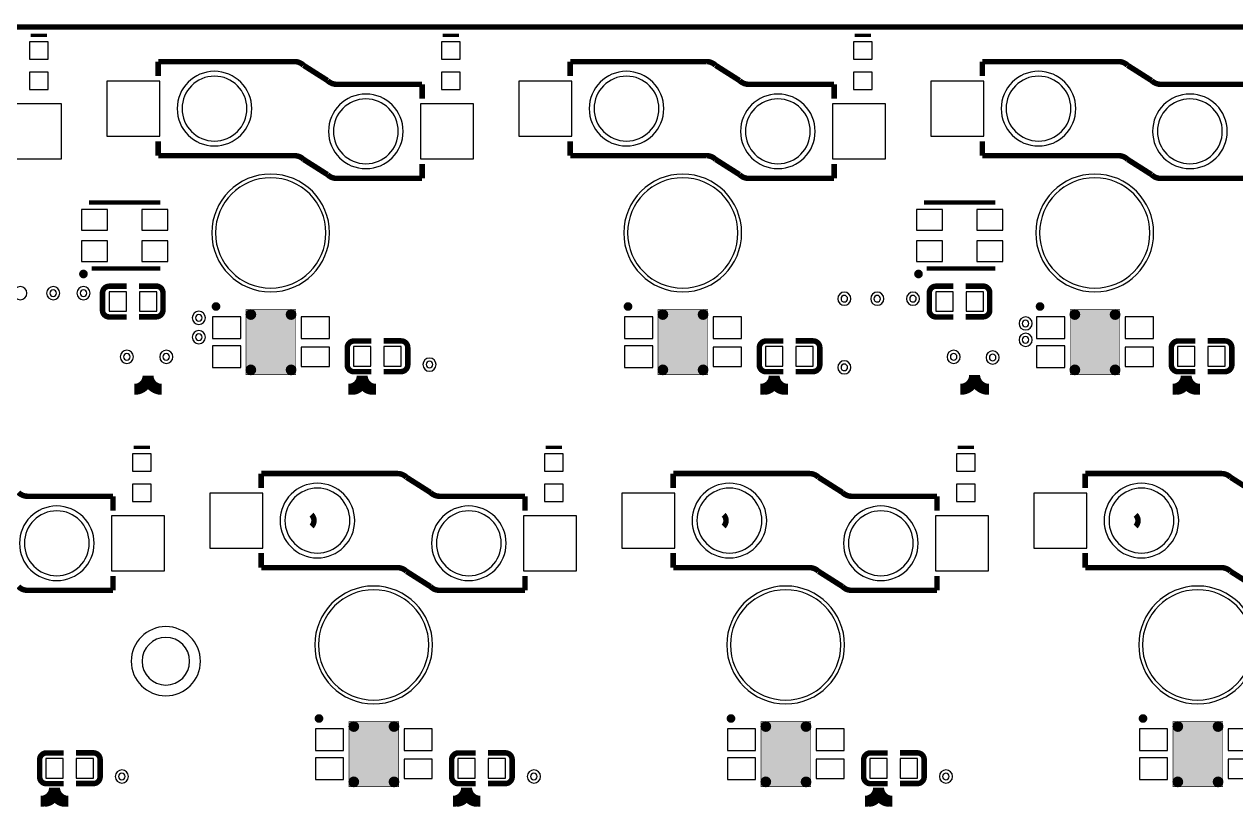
# Model space of a CAD drawing. Header units: millimetres. Extents: x 3 to 280, y -102 to -19.
# Drawn here: x 116 to 172, y -56.9 to -20.7 of the extents above; entities that cross this region are included whole.
import ezdxf

# ---------------------------------------------------------------- set-up
doc = ezdxf.new("R2010")
doc.units = ezdxf.units.MM
for name, color, linetype, true_color in [('Board Outline Layer', 7, 'Continuous', 0xff00ff), ('Bottom Layer', 7, 'Continuous', 0x0000ff), ('Bottom Silkscreen Layer', 7, 'Continuous', 0x66cc33), ('Hole Layer', 7, 'Continuous', 0x222222), ('Multi-Layer', 7, 'Continuous', 0xc0c0c0), ('Top Layer', 7, 'Continuous', 0xff0000)]:
    doc.layers.add(name, color=color, linetype=linetype, true_color=true_color)

msp = doc.modelspace()

# ---------------------------------------------------------------- hatches: boundary and pattern name
at = {"layer": 'Multi-Layer'}
for points in [[(126.234, -34.133, 1), (126.734, -34.133, 1)], [(128.564, -36.913), (126.264, -36.913), (126.264, -33.913), (128.564, -33.913)], [(128.094, -34.133, 1), (128.594, -34.133, 1)], [(145.284, -34.133, 1), (145.784, -34.133, 1)], [(147.614, -36.913), (145.314, -36.913), (145.314, -33.913), (147.614, -33.913)], [(147.144, -34.133, 1), (147.644, -34.133, 1)], [(164.334, -34.133, 1), (164.834, -34.133, 1)], [(166.664, -36.913), (164.364, -36.913), (164.364, -33.913), (166.664, -33.913)], [(166.194, -34.133, 1), (166.694, -34.133, 1)], [(126.234, -36.693, 1), (126.734, -36.693, 1)], [(128.094, -36.693, 1), (128.594, -36.693, 1)], [(145.284, -36.693, 1), (145.784, -36.693, 1)], [(147.144, -36.693, 1), (147.644, -36.693, 1)], [(164.334, -36.693, 1), (164.834, -36.693, 1)], [(166.194, -36.693, 1), (166.694, -36.693, 1)], [(130.994, -53.185, 1), (131.494, -53.185, 1)], [(133.324, -55.965), (131.024, -55.965), (131.024, -52.965), (133.324, -52.965)], [(132.854, -53.185, 1), (133.354, -53.185, 1)], [(150.044, -53.185, 1), (150.544, -53.185, 1)], [(152.374, -55.965), (150.074, -55.965), (150.074, -52.965), (152.374, -52.965)], [(151.904, -53.185, 1), (152.404, -53.185, 1)], [(169.094, -53.185, 1), (169.594, -53.185, 1)], [(171.424, -55.965), (169.124, -55.965), (169.124, -52.965), (171.424, -52.965)], [(170.954, -53.185, 1), (171.454, -53.185, 1)], [(130.994, -55.745, 1), (131.494, -55.745, 1)], [(132.854, -55.745, 1), (133.354, -55.745, 1)], [(150.044, -55.745, 1), (150.544, -55.745, 1)], [(151.904, -55.745, 1), (152.404, -55.745, 1)], [(169.094, -55.745, 1), (169.594, -55.745, 1)], [(170.954, -55.745, 1), (171.454, -55.745, 1)]]:
    msp.add_hatch(color=256, dxfattribs=at).paths.add_polyline_path(points)

# ---------------------------------------------------------------- linework, layer by layer
at = {"layer": 'Board Outline Layer', "const_width": 0.254}
msp.add_lwpolyline([(277.29, -20.841), (6.574, -20.836)], dxfattribs=at)
at = {"layer": 'Bottom Layer'}
for points in [[(117.114, -21.522), (116.25, -21.522), (116.25, -22.322), (117.114, -22.322)], [(136.164, -21.522), (135.3, -21.522), (135.3, -22.322), (136.164, -22.322)], [(155.214, -21.522), (154.35, -21.522), (154.35, -22.322), (155.214, -22.322)], [(117.114, -22.922), (116.25, -22.922), (116.25, -23.722), (117.114, -23.722)], [(136.164, -22.922), (135.3, -22.922), (135.3, -23.722), (136.164, -23.722)], [(155.214, -22.922), (154.35, -22.922), (154.35, -23.722), (155.214, -23.722)], [(119.827, -23.337), (119.827, -25.887), (122.277, -25.887), (122.277, -23.337)], [(138.877, -23.337), (138.877, -25.887), (141.327, -25.887), (141.327, -23.337)], [(157.927, -23.337), (157.927, -25.887), (160.377, -25.887), (160.377, -23.337)], [(117.727, -26.937), (117.727, -24.387), (115.277, -24.387), (115.277, -26.937)], [(136.777, -26.937), (136.777, -24.387), (134.327, -24.387), (134.327, -26.937)], [(155.827, -26.937), (155.827, -24.387), (153.377, -24.387), (153.377, -26.937)], [(118.65, -29.28), (118.65, -30.23), (119.85, -30.23), (119.85, -29.28)], [(121.45, -29.28), (121.45, -30.23), (122.65, -30.23), (122.65, -29.28)], [(157.258, -29.28), (157.258, -30.23), (158.458, -30.23), (158.458, -29.28)], [(160.058, -29.28), (160.058, -30.23), (161.258, -30.23), (161.258, -29.28)], [(118.65, -30.73), (118.65, -31.68), (119.85, -31.68), (119.85, -30.73)], [(121.45, -30.73), (121.45, -31.68), (122.65, -31.68), (122.65, -30.73)], [(157.258, -30.73), (157.258, -31.68), (158.458, -31.68), (158.458, -30.73)], [(160.058, -30.73), (160.058, -31.68), (161.258, -31.68), (161.258, -30.73)], [(119.931, -33.078), (119.931, -33.978), (120.731, -33.978), (120.731, -33.078)], [(121.331, -33.078), (121.331, -33.978), (122.131, -33.978), (122.131, -33.078)], [(158.158, -33.078), (158.158, -33.978), (158.958, -33.978), (158.958, -33.078)], [(159.558, -33.078), (159.558, -33.978), (160.358, -33.978), (160.358, -33.078)], [(126.014, -35.238), (126.014, -34.238), (124.714, -34.238), (124.714, -35.238)], [(130.114, -35.238), (130.114, -34.238), (128.814, -34.238), (128.814, -35.238)], [(145.064, -35.238), (145.064, -34.238), (143.764, -34.238), (143.764, -35.238)], [(149.164, -35.238), (149.164, -34.238), (147.864, -34.238), (147.864, -35.238)], [(164.114, -35.238), (164.114, -34.238), (162.814, -34.238), (162.814, -35.238)], [(168.214, -35.238), (168.214, -34.238), (166.914, -34.238), (166.914, -35.238)], [(126.014, -36.588), (126.014, -35.588), (124.714, -35.588), (124.714, -36.588)], [(130.114, -36.538), (130.114, -35.638), (128.814, -35.638), (128.814, -36.538)], [(132.034, -36.518), (132.034, -35.618), (131.234, -35.618), (131.234, -36.518)], [(133.434, -36.518), (133.434, -35.618), (132.634, -35.618), (132.634, -36.518)], [(145.064, -36.588), (145.064, -35.588), (143.764, -35.588), (143.764, -36.588)], [(149.164, -36.538), (149.164, -35.638), (147.864, -35.638), (147.864, -36.538)], [(151.084, -36.518), (151.084, -35.618), (150.284, -35.618), (150.284, -36.518)], [(152.484, -36.518), (152.484, -35.618), (151.684, -35.618), (151.684, -36.518)], [(164.114, -36.588), (164.114, -35.588), (162.814, -35.588), (162.814, -36.588)], [(168.214, -36.538), (168.214, -35.638), (166.914, -35.638), (166.914, -36.538)], [(170.134, -36.518), (170.134, -35.618), (169.334, -35.618), (169.334, -36.518)], [(171.534, -36.518), (171.534, -35.618), (170.734, -35.618), (170.734, -36.518)], [(121.877, -40.573), (121.013, -40.573), (121.013, -41.373), (121.877, -41.373)], [(140.927, -40.573), (140.063, -40.573), (140.063, -41.373), (140.927, -41.373)], [(159.977, -40.573), (159.113, -40.573), (159.113, -41.373), (159.977, -41.373)], [(121.877, -41.973), (121.013, -41.973), (121.013, -42.773), (121.877, -42.773)], [(140.927, -41.973), (140.063, -41.973), (140.063, -42.773), (140.927, -42.773)], [(159.977, -41.973), (159.113, -41.973), (159.113, -42.773), (159.977, -42.773)], [(124.587, -42.387), (124.587, -44.937), (127.037, -44.937), (127.037, -42.387)], [(143.637, -42.387), (143.637, -44.937), (146.087, -44.937), (146.087, -42.387)], [(162.687, -42.387), (162.687, -44.937), (165.137, -44.937), (165.137, -42.387)], [(122.487, -45.987), (122.487, -43.437), (120.037, -43.437), (120.037, -45.987)], [(141.537, -45.987), (141.537, -43.437), (139.087, -43.437), (139.087, -45.987)], [(160.587, -45.987), (160.587, -43.437), (158.137, -43.437), (158.137, -45.987)], [(130.774, -54.29), (130.774, -53.29), (129.474, -53.29), (129.474, -54.29)], [(134.874, -54.29), (134.874, -53.29), (133.574, -53.29), (133.574, -54.29)], [(149.824, -54.29), (149.824, -53.29), (148.524, -53.29), (148.524, -54.29)], [(153.924, -54.29), (153.924, -53.29), (152.624, -53.29), (152.624, -54.29)], [(168.874, -54.29), (168.874, -53.29), (167.574, -53.29), (167.574, -54.29)], [(172.974, -54.29), (172.974, -53.29), (171.674, -53.29), (171.674, -54.29)], [(117.81, -55.568), (117.81, -54.668), (117.01, -54.668), (117.01, -55.568)], [(119.21, -55.568), (119.21, -54.668), (118.41, -54.668), (118.41, -55.568)], [(130.774, -55.64), (130.774, -54.64), (129.474, -54.64), (129.474, -55.64)], [(134.874, -55.59), (134.874, -54.69), (133.574, -54.69), (133.574, -55.59)], [(136.86, -55.568), (136.86, -54.668), (136.06, -54.668), (136.06, -55.568)], [(138.26, -55.568), (138.26, -54.668), (137.46, -54.668), (137.46, -55.568)], [(149.824, -55.64), (149.824, -54.64), (148.524, -54.64), (148.524, -55.64)], [(153.924, -55.59), (153.924, -54.69), (152.624, -54.69), (152.624, -55.59)], [(155.91, -55.568), (155.91, -54.668), (155.11, -54.668), (155.11, -55.568)], [(157.31, -55.568), (157.31, -54.668), (156.51, -54.668), (156.51, -55.568)], [(168.874, -55.64), (168.874, -54.64), (167.574, -54.64), (167.574, -55.64)], [(172.974, -55.59), (172.974, -54.69), (171.674, -54.69), (171.674, -55.59)]]:
    msp.add_lwpolyline(points, close=True, dxfattribs=at)
for points in [[(123.077, -24.612, 1), (126.527, -24.612, 1)], [(115.787, -44.712, 1), (119.237, -44.712, 1)]]:
    msp.add_lwpolyline(points, format="xyb", close=True, dxfattribs=at)
for points in [[(142.127, -24.612, 1), (145.577, -24.612), (145.577, -24.612, 1), (142.127, -24.612)], [(161.177, -24.612, 1), (164.627, -24.612), (164.627, -24.612, 1), (161.177, -24.612)], [(130.077, -25.662, 1), (133.527, -25.662), (133.527, -25.662, 1), (130.077, -25.662)], [(149.127, -25.662, 1), (152.577, -25.662), (152.577, -25.662, 1), (149.127, -25.662)], [(168.177, -25.662, 1), (171.627, -25.662), (171.627, -25.662, 1), (168.177, -25.662)], [(124.677, -30.361, 1), (130.127, -30.361), (130.127, -30.361, 1), (124.677, -30.361)], [(143.727, -30.361, 1), (149.177, -30.361), (149.177, -30.361, 1), (143.727, -30.361)], [(162.777, -30.361, 1), (168.227, -30.361), (168.227, -30.361, 1), (162.777, -30.361)], [(127.837, -43.662, 1), (131.287, -43.662), (131.287, -43.662, 1), (127.837, -43.662)], [(146.887, -43.662, 1), (150.337, -43.662), (150.337, -43.662, 1), (146.887, -43.662)], [(165.937, -43.662, 1), (169.387, -43.662), (169.387, -43.662, 1), (165.937, -43.662)], [(134.837, -44.712, 1), (138.287, -44.712), (138.287, -44.712, 1), (134.837, -44.712)], [(153.887, -44.712, 1), (157.337, -44.712), (157.337, -44.712, 1), (153.887, -44.712)], [(129.437, -49.413, 1), (134.887, -49.413), (134.887, -49.413, 1), (129.437, -49.413)], [(148.487, -49.413, 1), (153.937, -49.413), (153.937, -49.413, 1), (148.487, -49.413)], [(167.537, -49.413, 1), (172.987, -49.413), (172.987, -49.413, 1), (167.537, -49.413)], [(120.955, -50.165, 1), (124.155, -50.165), (124.155, -50.165, 1), (120.955, -50.165)]]:
    msp.add_lwpolyline(points, format="xyb", dxfattribs=at)
at = {"layer": 'Bottom Layer', "const_width": 0.508}
for points in [[(121.097, -37.592, 0.414214), (121.732, -36.957)], [(121.731, -36.975, -0.414214), (121.114, -37.592)], [(121.731, -36.966, 0.414214), (122.358, -37.592)], [(121.732, -36.957, 0.414214), (122.367, -37.592)], [(130.998, -37.592, 0.414214), (131.633, -36.957)], [(131.634, -37.127, -0.414214), (131.169, -37.592)], [(131.633, -36.957, 0.414214), (132.268, -37.592)], [(131.634, -37.107, 0.414214), (132.119, -37.592)], [(150.048, -37.592, 0.414214), (150.683, -36.957)], [(150.684, -37.127, -0.414214), (150.219, -37.592)], [(150.683, -36.957, 0.414214), (151.318, -37.592)], [(150.684, -37.107, 0.414214), (151.169, -37.592)], [(159.947, -36.937, -0.414214), (159.292, -37.592)], [(159.31, -37.592, 0.41313), (159.947, -36.958)], [(159.947, -36.923, 0.414214), (160.616, -37.592)], [(159.947, -36.956, 0.415308), (160.58, -37.592)], [(169.098, -37.592, 0.414214), (169.733, -36.957)], [(169.734, -37.127, -0.414214), (169.27, -37.592)], [(169.733, -36.957, 0.414214), (170.368, -37.592)], [(169.734, -37.107, 0.414214), (170.219, -37.592)], [(116.774, -56.642, 0.414214), (117.409, -56.007)], [(117.41, -56.177, -0.414214), (116.945, -56.642)], [(117.409, -56.007, 0.414214), (118.044, -56.642)], [(117.41, -56.157, 0.414214), (117.895, -56.642)], [(135.824, -56.642, 0.414214), (136.459, -56.007)], [(136.46, -56.177, -0.414214), (135.995, -56.642)], [(136.459, -56.007, 0.414214), (137.094, -56.642)], [(136.46, -56.157, 0.414214), (136.945, -56.642)], [(154.874, -56.642, 0.414214), (155.509, -56.007)], [(155.51, -56.177, -0.414214), (155.045, -56.642)], [(155.509, -56.007, 0.414214), (156.144, -56.642)], [(155.51, -56.157, 0.414214), (155.995, -56.642)]]:
    msp.add_lwpolyline(points, format="xyb", dxfattribs=at)
at = {"layer": 'Bottom Silkscreen Layer'}
for points, const_width in [([(116.301, -21.225), (117.063, -21.225)], 0.152), ([(135.351, -21.225), (136.113, -21.225)], 0.152), ([(154.401, -21.225), (155.163, -21.225)], 0.152), ([(122.202, -22.437), (122.202, -23.105)], 0.254), ([(122.202, -22.437), (128.502, -22.437)], 0.254), ([(141.252, -22.437), (141.252, -23.105)], 0.254), ([(141.252, -22.437), (147.552, -22.437)], 0.254), ([(160.302, -22.437), (160.302, -23.105)], 0.254), ([(160.302, -22.437), (166.602, -22.437)], 0.254), ([(128.923, -22.611), (130.028, -23.312)], 0.254), ([(147.973, -22.611), (149.078, -23.312)], 0.254), ([(167.023, -22.611), (168.128, -23.312)], 0.254), ([(134.402, -23.487), (130.45, -23.487)], 0.254), ([(134.402, -23.487), (134.402, -24.156)], 0.254), ([(153.452, -23.487), (149.5, -23.487)], 0.254), ([(153.452, -23.487), (153.452, -24.156)], 0.254), ([(172.502, -23.487), (168.55, -23.487)], 0.254), ([(122.202, -26.118), (122.202, -26.787)], 0.254), ([(141.252, -26.118), (141.252, -26.787)], 0.254), ([(160.302, -26.118), (160.302, -26.787)], 0.254), ([(122.202, -26.787), (128.502, -26.787)], 0.254), ([(128.923, -26.961), (130.028, -27.662)], 0.254), ([(141.252, -26.787), (147.552, -26.787)], 0.254), ([(147.973, -26.961), (149.078, -27.662)], 0.254), ([(160.302, -26.787), (166.602, -26.787)], 0.254), ([(167.023, -26.961), (168.128, -27.662)], 0.254), ([(134.402, -27.168), (134.402, -27.837)], 0.254), ([(153.452, -27.168), (153.452, -27.837)], 0.254), ([(134.402, -27.837), (130.45, -27.837)], 0.254), ([(153.452, -27.837), (149.5, -27.837)], 0.254), ([(172.502, -27.837), (168.55, -27.837)], 0.254), ([(118.999, -28.956), (122.301, -28.956)], 0.2), ([(157.607, -28.956), (160.909, -28.956)], 0.2), ([(122.301, -32.004), (119.126, -32.004)], 0.2), ([(160.909, -32.004), (157.734, -32.004)], 0.2), ([(119.626, -33.934), (119.626, -33.134)], 0.254), ([(120.736, -32.824), (119.936, -32.824)], 0.254), ([(121.312, -32.818), (122.111, -32.818)], 0.254), ([(122.421, -33.928), (122.421, -33.128)], 0.254), ([(157.853, -33.934), (157.853, -33.134)], 0.254), ([(158.963, -32.824), (158.163, -32.824)], 0.254), ([(159.539, -32.818), (160.339, -32.818)], 0.254), ([(160.648, -33.928), (160.648, -33.128)], 0.254), ([(120.736, -34.244), (119.936, -34.244)], 0.254), ([(121.312, -34.238), (122.111, -34.238)], 0.254), ([(158.963, -34.244), (158.163, -34.244)], 0.254), ([(159.539, -34.238), (160.339, -34.238)], 0.254), ([(132.054, -35.358), (131.254, -35.358)], 0.254), ([(132.63, -35.353), (133.43, -35.353)], 0.254), ([(151.104, -35.358), (150.304, -35.358)], 0.254), ([(151.68, -35.353), (152.48, -35.353)], 0.254), ([(170.154, -35.358), (169.354, -35.358)], 0.254), ([(170.73, -35.353), (171.53, -35.353)], 0.254), ([(130.944, -35.668), (130.944, -36.468)], 0.254), ([(133.74, -35.662), (133.74, -36.462)], 0.254), ([(149.994, -35.668), (149.994, -36.468)], 0.254), ([(152.79, -35.662), (152.79, -36.462)], 0.254), ([(169.044, -35.668), (169.044, -36.468)], 0.254), ([(171.84, -35.662), (171.84, -36.462)], 0.254), ([(132.054, -36.778), (131.254, -36.778)], 0.254), ([(132.63, -36.772), (133.43, -36.772)], 0.254), ([(151.104, -36.778), (150.304, -36.778)], 0.254), ([(151.68, -36.772), (152.48, -36.772)], 0.254), ([(170.154, -36.778), (169.354, -36.778)], 0.254), ([(170.73, -36.772), (171.53, -36.772)], 0.254), ([(121.064, -40.276), (121.826, -40.276)], 0.152), ([(140.114, -40.276), (140.876, -40.276)], 0.152), ([(159.164, -40.276), (159.926, -40.276)], 0.152), ([(126.962, -41.487), (126.962, -42.156)], 0.254), ([(126.962, -41.487), (133.262, -41.487)], 0.254), ([(146.012, -41.487), (146.012, -42.156)], 0.254), ([(146.012, -41.487), (152.312, -41.487)], 0.254), ([(165.062, -41.487), (165.062, -42.156)], 0.254), ([(165.062, -41.487), (171.362, -41.487)], 0.254), ([(133.683, -41.661), (134.788, -42.362)], 0.254), ([(152.733, -41.661), (153.838, -42.362)], 0.254), ([(171.783, -41.661), (172.888, -42.362)], 0.254), ([(120.112, -42.537), (116.16, -42.537)], 0.254), ([(120.112, -42.537), (120.112, -43.206)], 0.254), ([(139.162, -42.537), (135.21, -42.537)], 0.254), ([(139.162, -42.537), (139.162, -43.206)], 0.254), ([(158.212, -42.537), (154.26, -42.537)], 0.254), ([(158.212, -42.537), (158.212, -43.206)], 0.254), ([(126.962, -45.168), (126.962, -45.837)], 0.254), ([(146.012, -45.168), (146.012, -45.837)], 0.254), ([(165.062, -45.168), (165.062, -45.837)], 0.254), ([(126.962, -45.837), (133.262, -45.837)], 0.254), ([(133.683, -46.011), (134.788, -46.712)], 0.254), ([(146.012, -45.837), (152.312, -45.837)], 0.254), ([(152.733, -46.011), (153.838, -46.712)], 0.254), ([(165.062, -45.837), (171.362, -45.837)], 0.254), ([(171.783, -46.011), (172.888, -46.712)], 0.254), ([(120.112, -46.218), (120.112, -46.887)], 0.254), ([(139.162, -46.218), (139.162, -46.887)], 0.254), ([(158.212, -46.218), (158.212, -46.887)], 0.254), ([(120.112, -46.887), (116.16, -46.887)], 0.254), ([(139.162, -46.887), (135.21, -46.887)], 0.254), ([(158.212, -46.887), (154.26, -46.887)], 0.254), ([(117.83, -54.408), (117.03, -54.408)], 0.254), ([(118.406, -54.403), (119.206, -54.403)], 0.254), ([(136.88, -54.408), (136.08, -54.408)], 0.254), ([(137.456, -54.403), (138.256, -54.403)], 0.254), ([(155.93, -54.408), (155.13, -54.408)], 0.254), ([(156.506, -54.403), (157.306, -54.403)], 0.254), ([(116.72, -54.718), (116.72, -55.518)], 0.254), ([(119.516, -54.712), (119.516, -55.512)], 0.254), ([(135.77, -54.718), (135.77, -55.518)], 0.254), ([(138.566, -54.712), (138.566, -55.512)], 0.254), ([(154.82, -54.718), (154.82, -55.518)], 0.254), ([(157.616, -54.712), (157.616, -55.512)], 0.254), ([(117.83, -55.828), (117.03, -55.828)], 0.254), ([(118.406, -55.822), (119.206, -55.822)], 0.254), ([(136.88, -55.828), (136.08, -55.828)], 0.254), ([(137.456, -55.822), (138.256, -55.822)], 0.254), ([(155.93, -55.828), (155.13, -55.828)], 0.254), ([(156.506, -55.822), (157.306, -55.822)], 0.254)]:
    msp.add_lwpolyline(points, dxfattribs=dict(at, const_width=const_width))
at = {"layer": 'Bottom Silkscreen Layer', "const_width": 0.254}
for points in [[(128.502, -22.437, -0.198912), (128.923, -22.611)], [(147.552, -22.437, -0.198912), (147.973, -22.611)], [(166.602, -22.437, -0.198912), (167.023, -22.611)], [(130.45, -23.487, -0.198912), (130.028, -23.312)], [(149.5, -23.487, -0.198912), (149.078, -23.312)], [(168.55, -23.487, -0.198912), (168.128, -23.312)], [(128.502, -26.787, -0.198912), (128.923, -26.961)], [(147.552, -26.787, -0.198912), (147.973, -26.961)], [(166.602, -26.787, -0.198912), (167.023, -26.961)], [(130.45, -27.837, -0.198912), (130.028, -27.662)], [(149.5, -27.837, -0.198912), (149.078, -27.662)], [(168.55, -27.837, -0.198912), (168.128, -27.662)], [(119.936, -32.824, 0.414239), (119.626, -33.134)], [(122.421, -33.128, 0.414214), (122.111, -32.818)], [(158.163, -32.824, 0.414239), (157.853, -33.134)], [(160.648, -33.128, 0.414214), (160.339, -32.818)], [(119.626, -33.934, 0.414214), (119.936, -34.244)], [(122.111, -34.238, 0.414239), (122.421, -33.928)], [(157.853, -33.934, 0.414214), (158.163, -34.244)], [(160.339, -34.238, 0.414239), (160.648, -33.928)], [(131.254, -35.358, 0.414239), (130.944, -35.668)], [(133.74, -35.662, 0.414214), (133.43, -35.353)], [(150.304, -35.358, 0.414239), (149.994, -35.668)], [(152.79, -35.662, 0.414214), (152.48, -35.353)], [(169.354, -35.358, 0.414239), (169.044, -35.668)], [(171.84, -35.662, 0.414214), (171.53, -35.353)], [(130.944, -36.468, 0.414214), (131.254, -36.778)], [(133.43, -36.772, 0.414239), (133.74, -36.462)], [(149.994, -36.468, 0.414214), (150.304, -36.778)], [(152.48, -36.772, 0.414239), (152.79, -36.462)], [(169.044, -36.468, 0.414214), (169.354, -36.778)], [(171.53, -36.772, 0.414239), (171.84, -36.462)], [(133.262, -41.487, -0.198912), (133.683, -41.661)], [(152.312, -41.487, -0.198912), (152.733, -41.661)], [(171.362, -41.487, -0.198912), (171.783, -41.661)], [(116.16, -42.537, -0.198912), (115.738, -42.362)], [(135.21, -42.537, -0.198912), (134.788, -42.362)], [(154.26, -42.537, -0.198912), (153.838, -42.362)], [(133.262, -45.837, -0.198912), (133.683, -46.011)], [(152.312, -45.837, -0.198912), (152.733, -46.011)], [(171.362, -45.837, -0.198912), (171.783, -46.011)], [(116.16, -46.887, -0.198912), (115.738, -46.712)], [(135.21, -46.887, -0.198912), (134.788, -46.712)], [(154.26, -46.887, -0.198912), (153.838, -46.712)], [(117.03, -54.408, 0.414239), (116.72, -54.718)], [(119.516, -54.712, 0.414214), (119.206, -54.403)], [(136.08, -54.408, 0.414239), (135.77, -54.718)], [(138.566, -54.712, 0.414214), (138.256, -54.403)], [(155.13, -54.408, 0.414239), (154.82, -54.718)], [(157.616, -54.712, 0.414214), (157.306, -54.403)], [(116.72, -55.518, 0.414214), (117.03, -55.828)], [(119.206, -55.822, 0.414239), (119.516, -55.512)], [(135.77, -55.518, 0.414214), (136.08, -55.828)], [(138.256, -55.822, 0.414239), (138.566, -55.512)], [(154.82, -55.518, 0.414214), (155.13, -55.828)], [(157.306, -55.822, 0.414239), (157.616, -55.512)]]:
    msp.add_lwpolyline(points, format="xyb", dxfattribs=at)
at = {"layer": 'Bottom Silkscreen Layer', "const_width": 0.2}
for points in [[(118.645, -32.258, 1), (118.845, -32.258, 1)], [(157.253, -32.258, 1), (157.453, -32.258, 1)], [(124.774, -33.762, 1), (124.974, -33.762, 1)], [(143.824, -33.762, 1), (144.024, -33.762, 1)], [(162.874, -33.762, 1), (163.074, -33.762, 1)], [(129.534, -52.814, 1), (129.734, -52.814, 1)], [(148.584, -52.814, 1), (148.784, -52.814, 1)], [(167.634, -52.814, 1), (167.834, -52.814, 1)]]:
    msp.add_lwpolyline(points, format="xyb", close=True, dxfattribs=at)
at = {"layer": 'Hole Layer'}
for points in [[(123.302, -24.612, 1), (126.302, -24.612, 1)], [(124.852, -30.361, 1), (129.952, -30.361, 1)], [(143.902, -30.361, 1), (149.002, -30.361, 1)], [(162.952, -30.361, 1), (168.052, -30.361, 1)], [(117.196, -33.147, 1), (117.501, -33.147, 1)], [(118.593, -33.147, 1), (118.898, -33.147, 1)], [(153.772, -33.401, 1), (154.077, -33.401, 1)], [(155.296, -33.401, 1), (155.601, -33.401, 1)], [(156.947, -33.401, 1), (157.252, -33.401, 1)], [(123.927, -34.29, 1), (124.232, -34.29, 1)], [(162.154, -34.544, 1), (162.459, -34.544, 1)], [(123.927, -35.179, 1), (124.232, -35.179, 1)], [(162.154, -35.306, 1), (162.459, -35.306, 1)], [(120.597, -36.088, 1), (120.902, -36.088, 1)], [(122.422, -36.088, 1), (122.727, -36.088, 1)], [(134.595, -36.449, 1), (134.9, -36.449, 1)], [(158.827, -36.093, 1), (159.131, -36.093, 1)], [(160.63, -36.119, 1), (160.935, -36.119, 1)], [(153.772, -36.576, 1), (154.077, -36.576, 1)], [(128.062, -43.662, 1), (131.062, -43.662, 1)], [(116.012, -44.712, 1), (119.012, -44.712, 1)], [(129.612, -49.413, 1), (134.712, -49.413, 1)], [(148.662, -49.413, 1), (153.762, -49.413, 1)], [(167.712, -49.413, 1), (172.812, -49.413, 1)], [(120.371, -55.499, 1), (120.676, -55.499, 1)], [(139.421, -55.499, 1), (139.726, -55.499, 1)], [(158.471, -55.499, 1), (158.776, -55.499, 1)]]:
    msp.add_lwpolyline(points, format="xyb", close=True, dxfattribs=at)
for points in [[(142.352, -24.612, 1), (145.352, -24.612), (145.352, -24.612, 1), (142.352, -24.612)], [(161.402, -24.612, 1), (164.402, -24.612), (164.402, -24.612, 1), (161.402, -24.612)], [(130.302, -25.662, 1), (133.302, -25.662), (133.302, -25.662, 1), (130.302, -25.662)], [(149.352, -25.662, 1), (152.352, -25.662), (152.352, -25.662, 1), (149.352, -25.662)], [(168.402, -25.662, 1), (171.402, -25.662), (171.402, -25.662, 1), (168.402, -25.662)], [(147.112, -43.662, 1), (150.112, -43.662), (150.112, -43.662, 1), (147.112, -43.662)], [(166.162, -43.662, 1), (169.162, -43.662), (169.162, -43.662, 1), (166.162, -43.662)], [(135.062, -44.712, 1), (138.062, -44.712), (138.062, -44.712, 1), (135.062, -44.712)], [(154.112, -44.712, 1), (157.112, -44.712), (157.112, -44.712, 1), (154.112, -44.712)], [(121.455, -50.165, 1), (123.655, -50.165), (123.655, -50.165, 1), (121.455, -50.165)]]:
    msp.add_lwpolyline(points, format="xyb", dxfattribs=at)
at = {"layer": 'Multi-Layer'}
for points in [[(123.077, -24.612, 1), (126.527, -24.612, 1)], [(123.077, -24.612, 1), (126.527, -24.612, 1)], [(123.077, -24.612, 1), (126.527, -24.612, 1)], [(153.62, -33.401, 1), (154.229, -33.401, 1)], [(155.144, -33.401, 1), (155.753, -33.401, 1)], [(156.795, -33.401, 1), (157.404, -33.401, 1)], [(162.002, -34.544, 1), (162.611, -34.544, 1)], [(162.002, -35.306, 1), (162.611, -35.306, 1)], [(158.674, -36.093, 1), (159.284, -36.093, 1)], [(160.478, -36.119, 1), (161.087, -36.119, 1)], [(134.442, -36.449, 1), (135.052, -36.449, 1)], [(153.62, -36.576, 1), (154.229, -36.576, 1)], [(115.787, -44.712, 1), (119.237, -44.712, 1)], [(115.787, -44.712, 1), (119.237, -44.712, 1)], [(115.787, -44.712, 1), (119.237, -44.712, 1)], [(139.268, -55.499, 1), (139.878, -55.499, 1)], [(158.319, -55.499, 1), (158.928, -55.499, 1)]]:
    msp.add_lwpolyline(points, format="xyb", close=True, dxfattribs=at)
for points in [[(142.127, -24.612, 1), (145.577, -24.612), (145.577, -24.612, 1), (142.127, -24.612)], [(142.127, -24.612, 1), (145.577, -24.612), (145.577, -24.612, 1), (142.127, -24.612)], [(142.127, -24.612, 1), (145.577, -24.612), (145.577, -24.612, 1), (142.127, -24.612)], [(161.177, -24.612, 1), (164.627, -24.612), (164.627, -24.612, 1), (161.177, -24.612)], [(161.177, -24.612, 1), (164.627, -24.612), (164.627, -24.612, 1), (161.177, -24.612)], [(161.177, -24.612, 1), (164.627, -24.612), (164.627, -24.612, 1), (161.177, -24.612)], [(130.077, -25.662, 1), (133.527, -25.662), (133.527, -25.662, 1), (130.077, -25.662)], [(130.077, -25.662, 1), (133.527, -25.662), (133.527, -25.662, 1), (130.077, -25.662)], [(130.077, -25.662, 1), (133.527, -25.662), (133.527, -25.662, 1), (130.077, -25.662)], [(149.127, -25.662, 1), (152.577, -25.662), (152.577, -25.662, 1), (149.127, -25.662)], [(149.127, -25.662, 1), (152.577, -25.662), (152.577, -25.662, 1), (149.127, -25.662)], [(149.127, -25.662, 1), (152.577, -25.662), (152.577, -25.662, 1), (149.127, -25.662)], [(168.177, -25.662, 1), (171.627, -25.662), (171.627, -25.662, 1), (168.177, -25.662)], [(168.177, -25.662, 1), (171.627, -25.662), (171.627, -25.662, 1), (168.177, -25.662)], [(168.177, -25.662, 1), (171.627, -25.662), (171.627, -25.662, 1), (168.177, -25.662)], [(124.677, -30.361, 1), (130.127, -30.361), (130.127, -30.361, 1), (124.677, -30.361)], [(124.677, -30.361, 1), (130.127, -30.361), (130.127, -30.361, 1), (124.677, -30.361)], [(124.677, -30.361, 1), (130.127, -30.361), (130.127, -30.361, 1), (124.677, -30.361)], [(143.727, -30.361, 1), (149.177, -30.361), (149.177, -30.361, 1), (143.727, -30.361)], [(143.727, -30.361, 1), (149.177, -30.361), (149.177, -30.361, 1), (143.727, -30.361)], [(143.727, -30.361, 1), (149.177, -30.361), (149.177, -30.361, 1), (143.727, -30.361)], [(162.777, -30.361, 1), (168.227, -30.361), (168.227, -30.361, 1), (162.777, -30.361)], [(162.777, -30.361, 1), (168.227, -30.361), (168.227, -30.361, 1), (162.777, -30.361)], [(162.777, -30.361, 1), (168.227, -30.361), (168.227, -30.361, 1), (162.777, -30.361)], [(115.519, -33.147, 1), (116.129, -33.147), (116.129, -33.147, 1), (115.519, -33.147)], [(117.043, -33.147, 1), (117.653, -33.147), (117.653, -33.147, 1), (117.043, -33.147)], [(118.44, -33.147, 1), (119.05, -33.147), (119.05, -33.147, 1), (118.44, -33.147)], [(123.774, -34.29, 1), (124.384, -34.29), (124.384, -34.29, 1), (123.774, -34.29)], [(123.774, -35.179, 1), (124.384, -35.179), (124.384, -35.179, 1), (123.774, -35.179)], [(120.445, -36.088, 1), (121.054, -36.088), (121.054, -36.088, 1), (120.445, -36.088)], [(122.27, -36.088, 1), (122.879, -36.088), (122.879, -36.088, 1), (122.27, -36.088)], [(127.837, -43.662, 1), (131.287, -43.662), (131.287, -43.662, 1), (127.837, -43.662)], [(127.837, -43.662, 1), (131.287, -43.662), (131.287, -43.662, 1), (127.837, -43.662)], [(127.837, -43.662, 1), (131.287, -43.662), (131.287, -43.662, 1), (127.837, -43.662)], [(146.887, -43.662, 1), (150.337, -43.662), (150.337, -43.662, 1), (146.887, -43.662)], [(146.887, -43.662, 1), (150.337, -43.662), (150.337, -43.662, 1), (146.887, -43.662)], [(146.887, -43.662, 1), (150.337, -43.662), (150.337, -43.662, 1), (146.887, -43.662)], [(165.937, -43.662, 1), (169.387, -43.662), (169.387, -43.662, 1), (165.937, -43.662)], [(165.937, -43.662, 1), (169.387, -43.662), (169.387, -43.662, 1), (165.937, -43.662)], [(165.937, -43.662, 1), (169.387, -43.662), (169.387, -43.662, 1), (165.937, -43.662)], [(134.837, -44.712, 1), (138.287, -44.712), (138.287, -44.712, 1), (134.837, -44.712)], [(134.837, -44.712, 1), (138.287, -44.712), (138.287, -44.712, 1), (134.837, -44.712)], [(134.837, -44.712, 1), (138.287, -44.712), (138.287, -44.712, 1), (134.837, -44.712)], [(153.887, -44.712, 1), (157.337, -44.712), (157.337, -44.712, 1), (153.887, -44.712)], [(153.887, -44.712, 1), (157.337, -44.712), (157.337, -44.712, 1), (153.887, -44.712)], [(153.887, -44.712, 1), (157.337, -44.712), (157.337, -44.712, 1), (153.887, -44.712)], [(129.437, -49.413, 1), (134.887, -49.413), (134.887, -49.413, 1), (129.437, -49.413)], [(129.437, -49.413, 1), (134.887, -49.413), (134.887, -49.413, 1), (129.437, -49.413)], [(129.437, -49.413, 1), (134.887, -49.413), (134.887, -49.413, 1), (129.437, -49.413)], [(148.487, -49.413, 1), (153.937, -49.413), (153.937, -49.413, 1), (148.487, -49.413)], [(148.487, -49.413, 1), (153.937, -49.413), (153.937, -49.413, 1), (148.487, -49.413)], [(148.487, -49.413, 1), (153.937, -49.413), (153.937, -49.413, 1), (148.487, -49.413)], [(167.537, -49.413, 1), (172.987, -49.413), (172.987, -49.413, 1), (167.537, -49.413)], [(167.537, -49.413, 1), (172.987, -49.413), (172.987, -49.413, 1), (167.537, -49.413)], [(167.537, -49.413, 1), (172.987, -49.413), (172.987, -49.413, 1), (167.537, -49.413)], [(120.955, -50.165, 1), (124.155, -50.165), (124.155, -50.165, 1), (120.955, -50.165)], [(120.955, -50.165, 1), (124.155, -50.165), (124.155, -50.165, 1), (120.955, -50.165)], [(120.955, -50.165, 1), (124.155, -50.165), (124.155, -50.165, 1), (120.955, -50.165)], [(120.218, -55.499, 1), (120.828, -55.499), (120.828, -55.499, 1), (120.218, -55.499)]]:
    msp.add_lwpolyline(points, format="xyb", dxfattribs=at)
at = {"layer": 'Multi-Layer', "const_width": 0.0254}
for points in [[(128.564, -36.913), (126.264, -36.913), (126.264, -33.913), (128.564, -33.913)], [(147.614, -36.913), (145.314, -36.913), (145.314, -33.913), (147.614, -33.913)], [(166.664, -36.913), (164.364, -36.913), (164.364, -33.913), (166.664, -33.913)], [(133.324, -55.965), (131.024, -55.965), (131.024, -52.965), (133.324, -52.965)], [(152.374, -55.965), (150.074, -55.965), (150.074, -52.965), (152.374, -52.965)], [(171.424, -55.965), (169.124, -55.965), (169.124, -52.965), (171.424, -52.965)]]:
    msp.add_lwpolyline(points, close=True, dxfattribs=at)
at = {"layer": 'Top Layer'}
for points in [[(123.077, -24.612, 1), (126.527, -24.612, 1)], [(115.787, -44.712, 1), (119.237, -44.712, 1)]]:
    msp.add_lwpolyline(points, format="xyb", close=True, dxfattribs=at)
for points in [[(142.127, -24.612, 1), (145.577, -24.612), (145.577, -24.612, 1), (142.127, -24.612)], [(161.177, -24.612, 1), (164.627, -24.612), (164.627, -24.612, 1), (161.177, -24.612)], [(130.077, -25.662, 1), (133.527, -25.662), (133.527, -25.662, 1), (130.077, -25.662)], [(149.127, -25.662, 1), (152.577, -25.662), (152.577, -25.662, 1), (149.127, -25.662)], [(168.177, -25.662, 1), (171.627, -25.662), (171.627, -25.662, 1), (168.177, -25.662)], [(124.677, -30.361, 1), (130.127, -30.361), (130.127, -30.361, 1), (124.677, -30.361)], [(143.727, -30.361, 1), (149.177, -30.361), (149.177, -30.361, 1), (143.727, -30.361)], [(162.777, -30.361, 1), (168.227, -30.361), (168.227, -30.361, 1), (162.777, -30.361)], [(127.837, -43.662, 1), (131.287, -43.662), (131.287, -43.662, 1), (127.837, -43.662)], [(146.887, -43.662, 1), (150.337, -43.662), (150.337, -43.662, 1), (146.887, -43.662)], [(165.937, -43.662, 1), (169.387, -43.662), (169.387, -43.662, 1), (165.937, -43.662)], [(134.837, -44.712, 1), (138.287, -44.712), (138.287, -44.712, 1), (134.837, -44.712)], [(153.887, -44.712, 1), (157.337, -44.712), (157.337, -44.712, 1), (153.887, -44.712)], [(129.437, -49.413, 1), (134.887, -49.413), (134.887, -49.413, 1), (129.437, -49.413)], [(148.487, -49.413, 1), (153.937, -49.413), (153.937, -49.413, 1), (148.487, -49.413)], [(167.537, -49.413, 1), (172.987, -49.413), (172.987, -49.413, 1), (167.537, -49.413)], [(120.955, -50.165, 1), (124.155, -50.165), (124.155, -50.165, 1), (120.955, -50.165)]]:
    msp.add_lwpolyline(points, format="xyb", dxfattribs=at)
at = {"layer": 'Top Layer', "const_width": 0.254}
for points in [[(129.292, -43.931, 0.414234), (129.292, -43.392)], [(148.342, -43.931, 0.414234), (148.342, -43.392)], [(167.391, -43.932, 0.414157), (167.391, -43.393)]]:
    msp.add_lwpolyline(points, format="xyb", dxfattribs=at)

doc.saveas('drawing.dxf')
